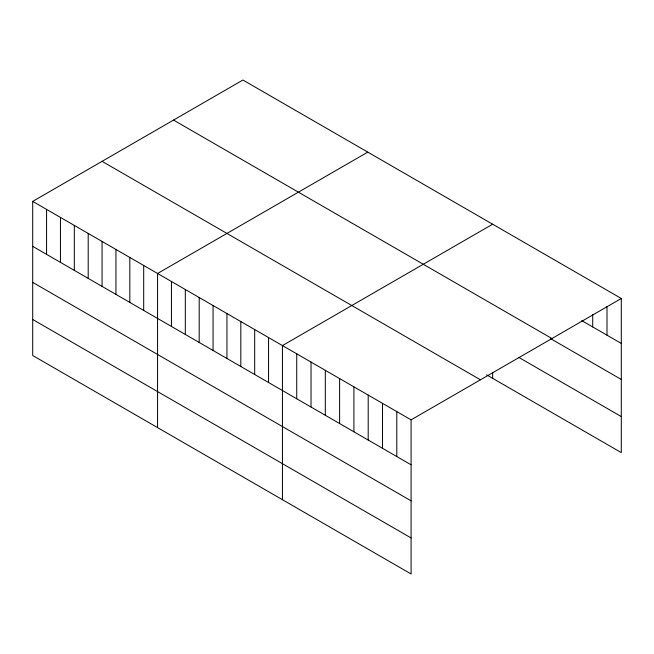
<?xml version="1.0" encoding="UTF-8"?>
<svg xmlns="http://www.w3.org/2000/svg" width="654" height="654" viewBox="0 0 654 654"><rect width="100%" height="100%" fill="white"/><g stroke="black" fill="none" stroke-linecap="round" stroke-linejoin="round"><path stroke-width="0.98" d="M32.7 201.391L411.088 419.852L411.088 573.975L32.7 355.514L32.7 201.391L242.912 80.025L621.3 298.486L621.3 452.609L486.576 374.824M367.785 152.12L157.565 273.486L157.565 427.602M492.65 224.208L282.438 345.574L282.438 499.697M411.088 419.852L621.3 298.486M581.782 320.623L621.3 343.44M173.547 120.083L551.927 338.535M550.668 338.682L621.3 379.467M518.712 357.354L621.3 416.582M102.073 161.342L480.453 379.802M32.7 246.345L411.088 464.806M32.7 282.373L411.088 500.833M32.7 319.487L411.088 537.948M607.002 306.579L607.002 335.183M592.712 314.672L592.712 326.935M492.65 372.322L492.65 378.331M396.79 411.603L396.79 456.549M382.5 403.346L382.5 448.301M368.202 395.098L368.202 440.044M353.904 386.841L353.904 431.795M339.614 378.592L339.614 423.539M325.316 370.336L325.316 415.29M311.026 362.087L311.026 407.033M296.728 353.83L296.728 398.785M268.557 337.57L268.557 382.516M254.684 329.559L254.684 374.505M240.811 321.547L240.811 366.502M226.938 313.536L226.938 358.49M213.065 305.524L213.065 350.479M199.192 297.513L199.192 342.467M185.319 289.509L185.319 334.456M171.438 281.498L171.438 326.444M143.692 265.475L143.692 310.429M129.819 257.463L129.819 302.418M115.946 249.452L115.946 294.406M102.073 241.449L102.073 286.395M88.2 233.437L88.2 278.383M74.319 225.426L74.319 270.38M60.446 217.414L60.446 262.368M46.573 209.403L46.573 254.357"/></g></svg>
